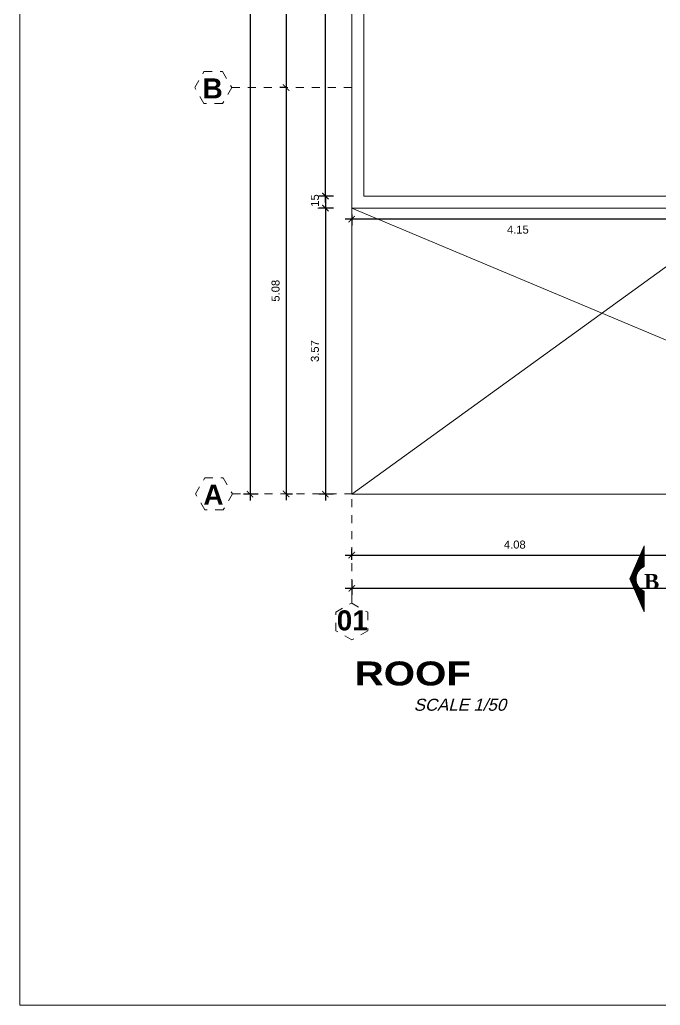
# Model space of a CAD drawing. Header units: millimetres. Extents: x -59 to 123, y 54 to 155.
# Drawn here: x -14.37 to -6.37, y 125.14 to 137.46 of the extents above; entities that cross this region are included whole.
import ezdxf
from ezdxf.enums import TextEntityAlignment as Align

# ---------------------------------------------------------------- set-up
doc = ezdxf.new("R2010")
doc.units = ezdxf.units.MM
for name, pattern in [('ACAD_ISO02W100', [15, 12, -3]), ('CONTINUA', [0]), ('DASHDOT', [25.4, 12.7, -6.35, 0, -6.35])]:
    doc.linetypes.add(name, pattern=pattern)
doc.layers.get('0').update_dxf_attribs({"lineweight": 9})
doc.layers.get('Defpoints').update_dxf_attribs({"lineweight": 0})
doc.layers.add('A-COT', color=8, linetype='Continuous')
doc.layers.add('TEXTO2', color=3, linetype='Continuous')
for name, color, linetype, lineweight in [('DET-CORTE', 86, 'Continuous', 50), ('EJES', 6, 'ACAD_ISO02W100', 5), ('mobiliario', 7, 'Continuous', 0), ('murobajo', 7, 'Continuous', 30), ('TEXTOS', 3, 'Continuous', 0)]:
    doc.layers.add(name, color=color, linetype=linetype, lineweight=lineweight)
doc.styles.add('ARIAL', font='arial.ttf')
doc.styles.add('ARIALNEG', font='arialbd.ttf')
doc.styles.add('ARIALREG', font='timesbd.ttf')
doc.styles.add('STILUS', font='arial.ttf')
doc.styles.add('style1', font='arial.ttf', dxfattribs={"height": 0.1})
doc.dimstyles.new('luis1', dxfattribs={"dimtxt": 0.1, "dimasz": 0.08, "dimexe": 0.08, "dimexo": 0.08, "dimgap": 0.08, "dimtad": 2, "dimzin": 4, "dimdsep": 46, "dimtxsty": 'style1', "dimblk": 'ARCHTICK', "dimcen": 2, "dimdle": 0.08, "dimclrd": 256, "dimclre": 256, "dimclrt": 256, "dimadec": 0, "dimazin": 1, "dimtfac": 1, "dimtix": 1, "dimtmove": 0, "dimatfit": 3, "dimfxl": 1, "dimtolj": 1, "dimarcsym": 0})

# ---------------------------------------------------------------- blocks, each defined once
blk = doc.blocks.new('_ArchTick')
at = {"color": 0, "linetype": 'ByBlock', "const_width": 0.15}
blk.add_lwpolyline([(-0.5, -0.5), (0.5, 0.5)], dxfattribs=at)
blk = doc.blocks.new('*D519')
at = {"layer": 'A-COT', "linetype": 'Continuous', "lineweight": -2, "transparency": 16777216}
for p, q in [((-10.552, 135.177), (-10.552, 145.637)), ((-10.452, 145.557), (-10.632, 145.557)), ((-10.452, 135.257), (-10.632, 135.257))]:
    blk.add_line(p, q, dxfattribs=at)
at = {"layer": 'Defpoints', "color": 0, "linetype": 'CONTINUA', "transparency": 16777216}
for p in [(-10.552, 145.557), (-10.073, 145.557), (-10.073, 135.257)]:
    blk.add_point(p, dxfattribs=at)
at = {"layer": 'A-COT', "linetype": 'CONTINUA', "lineweight": -2, "transparency": 16777216, "xscale": 0.08, "yscale": 0.08, "zscale": 0.08}
for p, rotation in [((-10.552, 145.557), 90), ((-10.552, 135.257), 270)]:
    blk.add_blockref('_ArchTick', p, dxfattribs=dict(at, rotation=rotation))
at = {"layer": 'A-COT', "linetype": 'CONTINUA', "lineweight": 5, "transparency": 16777216, "insert": (-10.683, 140.407), "char_height": 0.1, "attachment_point": 5, "rotation": 90, "style": 'style1'}
blk.add_mtext('\\A1;10.30', dxfattribs=at)
blk = doc.blocks.new('*D520')
at = {"layer": 'A-COT', "linetype": 'Continuous', "lineweight": -2, "transparency": 16777216}
for p, q in [((-10.452, 135.257), (-10.632, 135.257)), ((-10.552, 135.257), (-10.552, 135.337)), ((-10.552, 135.257), (-10.552, 135.107)), ((-10.452, 135.107), (-10.632, 135.107)), ((-10.552, 135.107), (-10.552, 135.027))]:
    blk.add_line(p, q, dxfattribs=at)
at = {"layer": 'Defpoints', "color": 0, "linetype": 'CONTINUA', "transparency": 16777216}
for p in [(-10.073, 135.257), (-10.552, 135.107), (-10.223, 135.107)]:
    blk.add_point(p, dxfattribs=at)
at = {"layer": 'A-COT', "linetype": 'CONTINUA', "lineweight": -2, "transparency": 16777216, "xscale": 0.08, "yscale": 0.08, "zscale": 0.08}
for p, rotation in [((-10.552, 135.257), 270), ((-10.552, 135.107), 90)]:
    blk.add_blockref('_ArchTick', p, dxfattribs=dict(at, rotation=rotation))
at = {"layer": 'A-COT', "linetype": 'CONTINUA', "lineweight": 5, "transparency": 16777216, "insert": (-10.683, 135.182), "char_height": 0.1, "attachment_point": 5, "rotation": 90, "style": 'style1'}
blk.add_mtext('\\A1;.15', dxfattribs=at)
blk = doc.blocks.new('*D521')
at = {"layer": 'A-COT', "linetype": 'Continuous', "lineweight": -2, "transparency": 16777216}
for p, q in [((-10.552, 135.187), (-10.552, 131.452)), ((-10.452, 135.107), (-10.632, 135.107)), ((-10.452, 131.532), (-10.632, 131.532))]:
    blk.add_line(p, q, dxfattribs=at)
at = {"layer": 'Defpoints', "color": 0, "linetype": 'CONTINUA', "transparency": 16777216}
for p in [(-10.223, 135.107), (-10.552, 131.532), (-10.223, 131.532)]:
    blk.add_point(p, dxfattribs=at)
at = {"layer": 'A-COT', "linetype": 'CONTINUA', "lineweight": -2, "transparency": 16777216, "xscale": 0.08, "yscale": 0.08, "zscale": 0.08}
for p, rotation in [((-10.552, 135.107), 90), ((-10.552, 131.532), 270)]:
    blk.add_blockref('_ArchTick', p, dxfattribs=dict(at, rotation=rotation))
at = {"layer": 'A-COT', "linetype": 'CONTINUA', "lineweight": 5, "transparency": 16777216, "insert": (-10.683, 133.32), "char_height": 0.1, "attachment_point": 5, "rotation": 90, "style": 'style1'}
blk.add_mtext('\\A1;3.57', dxfattribs=at)
blk = doc.blocks.new('*D555')
at = {"layer": 'A-COT', "linetype": 'Continuous', "lineweight": -2, "transparency": 16777216}
for p, q in [((-10.223, 135.027), (-10.223, 134.888)), ((-6.073, 135.027), (-6.073, 134.888)), ((-5.993, 134.968), (-10.303, 134.968))]:
    blk.add_line(p, q, dxfattribs=at)
at = {"layer": 'Defpoints', "color": 0, "linetype": 'CONTINUA', "transparency": 16777216}
for p in [(-10.223, 135.107), (-6.073, 135.107), (-10.223, 134.968)]:
    blk.add_point(p, dxfattribs=at)
at = {"layer": 'A-COT', "linetype": 'CONTINUA', "lineweight": -2, "transparency": 16777216, "xscale": 0.08, "yscale": 0.08, "zscale": 0.08, "rotation": 180}
blk.add_blockref('_ArchTick', (-10.223, 134.968), dxfattribs=at)
at = {"layer": 'A-COT', "linetype": 'CONTINUA', "lineweight": -2, "transparency": 16777216, "xscale": 0.08, "yscale": 0.08, "zscale": 0.08}
blk.add_blockref('_ArchTick', (-6.073, 134.968), dxfattribs=at)
at = {"layer": 'A-COT', "linetype": 'CONTINUA', "lineweight": 5, "transparency": 16777216, "insert": (-8.148, 134.837), "char_height": 0.1, "attachment_point": 5, "style": 'style1'}
blk.add_mtext('\\A1;4.15', dxfattribs=at)
blk = doc.blocks.new('*D1274')
at = {"layer": 'A-COT', "linetype": 'Continuous', "lineweight": -2, "transparency": 16777216}
for p, q in [((-11.393, 150.532), (-11.573, 150.532)), ((-11.493, 150.612), (-11.493, 131.452)), ((-11.393, 131.532), (-11.573, 131.532))]:
    blk.add_line(p, q, dxfattribs=at)
at = {"layer": 'Defpoints', "color": 0, "linetype": 'CONTINUA', "transparency": 16777216}
for p in [(-10.223, 150.532), (-11.493, 131.532), (-10.223, 131.532)]:
    blk.add_point(p, dxfattribs=at)
at = {"layer": 'A-COT', "linetype": 'CONTINUA', "lineweight": -2, "transparency": 16777216, "xscale": 0.08, "yscale": 0.08, "zscale": 0.08}
for p, rotation in [((-11.493, 150.532), 90), ((-11.493, 131.532), 270)]:
    blk.add_blockref('_ArchTick', p, dxfattribs=dict(at, rotation=rotation))
at = {"layer": 'A-COT', "linetype": 'CONTINUA', "lineweight": 5, "transparency": 16777216, "insert": (-11.624, 141.032), "char_height": 0.1, "attachment_point": 5, "rotation": 90, "style": 'style1'}
blk.add_mtext('\\A1;19.00', dxfattribs=at)
blk = doc.blocks.new('*D1265')
at = {"layer": 'A-COT', "linetype": 'Continuous', "lineweight": -2, "transparency": 16777216}
for p, q in [((-11.043, 140.067), (-11.043, 136.533)), ((-11.043, 139.987), (-11.123, 139.987)), ((-11.043, 136.613), (-11.123, 136.613))]:
    blk.add_line(p, q, dxfattribs=at)
at = {"layer": 'Defpoints', "color": 0, "linetype": 'CONTINUA', "transparency": 16777216}
for p in [(-10.972, 139.987), (-11.043, 136.613), (-10.972, 136.613)]:
    blk.add_point(p, dxfattribs=at)
at = {"layer": 'A-COT', "linetype": 'CONTINUA', "lineweight": -2, "transparency": 16777216, "xscale": 0.08, "yscale": 0.08, "zscale": 0.08}
for p, rotation in [((-11.043, 139.987), 90), ((-11.043, 136.613), 270)]:
    blk.add_blockref('_ArchTick', p, dxfattribs=dict(at, rotation=rotation))
at = {"layer": 'A-COT', "linetype": 'CONTINUA', "lineweight": 5, "transparency": 16777216, "insert": (-11.174, 138.3), "char_height": 0.1, "attachment_point": 5, "rotation": 90, "style": 'style1'}
blk.add_mtext('\\A1;3.37', dxfattribs=at)
blk = doc.blocks.new('*D1266')
at = {"layer": 'A-COT', "linetype": 'Continuous', "lineweight": -2, "transparency": 16777216}
for p, q in [((-11.043, 136.613), (-11.123, 136.613)), ((-11.043, 136.693), (-11.043, 131.455)), ((-11.043, 131.535), (-10.963, 131.535))]:
    blk.add_line(p, q, dxfattribs=at)
at = {"layer": 'Defpoints', "color": 0, "linetype": 'CONTINUA', "transparency": 16777216}
for p in [(-10.972, 136.613), (-11.043, 131.535), (-11.043, 131.535)]:
    blk.add_point(p, dxfattribs=at)
at = {"layer": 'A-COT', "linetype": 'CONTINUA', "lineweight": -2, "transparency": 16777216, "xscale": 0.08, "yscale": 0.08, "zscale": 0.08}
for p, rotation in [((-11.043, 136.613), 90), ((-11.043, 131.535), 270)]:
    blk.add_blockref('_ArchTick', p, dxfattribs=dict(at, rotation=rotation))
at = {"layer": 'A-COT', "linetype": 'CONTINUA', "lineweight": 5, "transparency": 16777216, "insert": (-11.174, 134.074), "char_height": 0.1, "attachment_point": 5, "rotation": 90, "style": 'style1'}
blk.add_mtext('\\A1;5.08', dxfattribs=at)
blk = doc.blocks.new('*D1255')
at = {"layer": 'A-COT', "linetype": 'Continuous', "lineweight": -2, "transparency": 16777216}
for p, q in [((-10.223, 130.455), (-10.223, 130.275)), ((-1.723, 130.455), (-1.723, 130.275)), ((-10.303, 130.355), (-1.643, 130.355))]:
    blk.add_line(p, q, dxfattribs=at)
at = {"layer": 'Defpoints', "color": 0, "linetype": 'CONTINUA', "transparency": 16777216}
for p in [(-10.223, 131.532), (-1.723, 131.532), (-1.723, 130.355)]:
    blk.add_point(p, dxfattribs=at)
at = {"layer": 'A-COT', "linetype": 'CONTINUA', "lineweight": -2, "transparency": 16777216, "xscale": 0.08, "yscale": 0.08, "zscale": 0.08, "rotation": 180}
blk.add_blockref('_ArchTick', (-10.223, 130.355), dxfattribs=at)
at = {"layer": 'A-COT', "linetype": 'CONTINUA', "lineweight": -2, "transparency": 16777216, "xscale": 0.08, "yscale": 0.08, "zscale": 0.08}
blk.add_blockref('_ArchTick', (-1.723, 130.355), dxfattribs=at)
at = {"layer": 'A-COT', "linetype": 'CONTINUA', "lineweight": 5, "transparency": 16777216, "insert": (-5.973, 130.224), "char_height": 0.1, "attachment_point": 5, "style": 'style1'}
blk.add_mtext('\\A1;8.50', dxfattribs=at)
blk = doc.blocks.new('*D1259')
at = {"layer": 'A-COT', "linetype": 'Continuous', "lineweight": -2, "transparency": 16777216}
for p, q in [((-10.223, 130.711), (-10.223, 130.85)), ((-6.148, 130.711), (-6.148, 130.85)), ((-10.303, 130.77), (-6.068, 130.77))]:
    blk.add_line(p, q, dxfattribs=at)
at = {"layer": 'Defpoints', "color": 0, "linetype": 'CONTINUA', "transparency": 16777216}
for p in [(-6.148, 130.77), (-10.223, 130.631), (-6.148, 130.631)]:
    blk.add_point(p, dxfattribs=at)
at = {"layer": 'A-COT', "linetype": 'CONTINUA', "lineweight": -2, "transparency": 16777216, "xscale": 0.08, "yscale": 0.08, "zscale": 0.08, "rotation": 180}
blk.add_blockref('_ArchTick', (-10.223, 130.77), dxfattribs=at)
at = {"layer": 'A-COT', "linetype": 'CONTINUA', "lineweight": -2, "transparency": 16777216, "xscale": 0.08, "yscale": 0.08, "zscale": 0.08}
blk.add_blockref('_ArchTick', (-6.148, 130.77), dxfattribs=at)
at = {"layer": 'A-COT', "linetype": 'CONTINUA', "lineweight": 5, "transparency": 16777216, "insert": (-8.186, 130.901), "char_height": 0.1, "attachment_point": 5, "style": 'style1'}
blk.add_mtext('\\A1;4.08', dxfattribs=at)

msp = doc.modelspace()

# ---------------------------------------------------------------- hatches: boundary and pattern name
at = {"layer": 'DET-CORTE', "linetype": 'DASHDOT', "lineweight": 5, "ltscale": 0.1}
h = msp.add_hatch(dxfattribs=at)
h.set_pattern_fill('ANSI31', color=256, scale=0.1, angle=-45, style=0)
h.set_pattern_definition([(180, (38.500126, 12.798623), (0, -0.0125), [])])
h.paths.add_polyline_path([(-6.5693, 130.0614), (-6.7472, 130.4726), (-6.5693, 130.8839), (-6.5693, 130.6263, 0.6639697), (-6.5693, 130.319)])

# ---------------------------------------------------------------- linework, layer by layer
at = {"layer": 'DET-CORTE', "lineweight": 5, "ltscale": 0.5}
msp.add_lwpolyline([(-14.3704, 125.144), (29.2437, 125.144), (29.2437, 154.2907), (-14.3704, 154.2907)], close=True, dxfattribs=at)
at = {"layer": 'DET-CORTE', "linetype": 'DASHDOT', "lineweight": 5, "ltscale": 0.1}
msp.add_lwpolyline([(-6.7472, 130.4726), (-6.5693, 130.0614), (-6.5693, 130.319, -0.6639697), (-6.5693, 130.6263), (-6.5693, 130.8839)], format="xyb", close=True, dxfattribs=at)
at = {"layer": 'EJES', "lineweight": 5, "ltscale": 0.003}
for p, q in [((-11.7228, 136.6134), (-10.2218, 136.6134)), ((-11.7128, 131.5347), (-10.2118, 131.5347)), ((-10.2233, 130.1705), (-10.2233, 131.5323))]:
    msp.add_line(p, q, dxfattribs=at)
for points in [[(-12.0685, 136.4138), (-12.1838, 136.6134), (-12.0685, 136.813), (-11.838, 136.813), (-11.7228, 136.6134), (-11.838, 136.4138)], [(-12.0585, 131.3351), (-12.1738, 131.5347), (-12.0585, 131.7344), (-11.828, 131.7344), (-11.7128, 131.5347), (-11.828, 131.3351)], [(-10.0236, 129.8247), (-10.2233, 129.7094), (-10.4229, 129.8247), (-10.4229, 130.0552), (-10.2233, 130.1705), (-10.0236, 130.0552)]]:
    msp.add_lwpolyline(points, close=True, dxfattribs=at)
at = {"layer": 'mobiliario', "lineweight": 5, "ltscale": 0.3}
for p, q in [((-4.4231, 135.7323), (-10.2233, 131.5323)), ((-10.2233, 131.9323), (-10.2233, 135.1073)), ((-10.2233, 135.1073), (-1.7233, 131.5323)), ((-10.2233, 131.9323), (-10.2233, 131.5323)), ((-10.2233, 131.5323), (-1.7233, 131.5323))]:
    msp.add_line(p, q, dxfattribs=at)
at = {"layer": 'murobajo', "lineweight": 5}
for p, q in [((-10.2233, 150.5323), (-10.2233, 135.1073)), ((-10.0733, 145.5573), (-10.0733, 135.2573)), ((-10.0733, 135.2573), (-6.2233, 135.2573)), ((-10.2233, 135.1073), (-6.0733, 135.1073))]:
    msp.add_line(p, q, dxfattribs=at)

# ---------------------------------------------------------------- texts
at = {"layer": 'DET-CORTE', "linetype": 'DASHDOT', "lineweight": 5, "ltscale": 0.1, "style": 'ARIALREG', "flags": 4}
msp.add_attdef('B', text='B', height=0.19, dxfattribs=at).set_placement((-6.4776, 130.3453), align=Align.CENTER)
at = {"layer": 'EJES', "lineweight": 5, "char_height": 0.25, "width": 0.015384, "style": 'STILUS'}
for s, insert, attachment_point in [('{\\fArial|b1|i0|c0|p34;B}', (-11.9603, 136.7275), 2), ('{\\fArial|b1|i0|c0|p34;A}', (-11.9503, 131.6488), 2), ('{\\fArial|b1|i0|c0|p34;01}', (-10.2162, 129.8259), 8)]:
    msp.add_mtext(s, dxfattribs=dict(at, insert=insert, attachment_point=attachment_point))
at = {"layer": 'TEXTO2', "color": 8, "lineweight": 5, "style": 'ARIALNEG', "width": 1.2}
msp.add_text('ROOF', height=0.3, dxfattribs=at).set_placement((-10.1864, 129.1406))
at = {"layer": 'TEXTOS', "lineweight": 5, "style": 'ARIAL', "oblique": 15}
msp.add_text('SCALE 1/50', height=0.15, dxfattribs=at).set_placement((-9.4486, 128.825))

# ---------------------------------------------------------------- dimensions: what is measured, and where the dimension line sits
at = {"layer": 'A-COT', "linetype": 'CONTINUA', "lineweight": 5}
for base, p1, p2, override, picture, middle in [((-11.4926, 131.5323), (-10.2233, 150.5323), (-10.2233, 131.5323), {"dimfxl": 0.1, "dimfxlon": 1, "dimarcsym": 2}, '*D1274', (-11.6236, 141.0323)), ((-10.5521, 145.5573), (-10.0733, 135.2573), (-10.0733, 145.5573), {"dimtmove": 1, "dimfxl": 0.1, "dimfxlon": 1, "dimarcsym": 2}, '*D519', (-10.6831, 140.4073)), ((-11.043, 136.6134), (-10.9723, 139.9867), (-10.9723, 136.6134), {"dimtmove": 1, "dimfxl": 0.1, "dimfxlon": 1, "dimarcsym": 2}, '*D1265', (-11.1741, 138.3001)), ((-11.043, 131.5347), (-10.9723, 136.6134), (-11.043, 131.5347), {"dimtmove": 1, "dimfxl": 0.1, "dimfxlon": 1, "dimarcsym": 2}, '*D1266', (-11.174, 134.0741)), ((-10.5521, 135.1073), (-10.0733, 135.2573), (-10.2233, 135.1073), {"dimtmove": 1, "dimfxl": 0.1, "dimfxlon": 1, "dimarcsym": 2}, '*D520', (-10.6831, 135.1823)), ((-10.55205504, 131.53228084), (-10.2232644, 135.10728082), (-10.2232644, 131.53228084), {"dimtmove": 1, "dimfxl": 0.1, "dimfxlon": 1, "dimarcsym": 2}, '*D521', (-10.68314645, 133.31978083))]:
    dim = msp.add_linear_dim(base=base, p1=p1, p2=p2, angle=90, dimstyle='luis1', override=override, dxfattribs=at)
    dim.commit()
    dim.dimension.update_dxf_attribs({"geometry": picture, "text_midpoint": middle})
for base, p1, p2, override, picture, middle in [((-10.2233, 134.9678), (-6.0733, 135.1073), (-10.2233, 135.1073), {"dimtmove": 1, "dimfxl": 0.1, "dimfxlon": 1, "dimarcsym": 2}, '*D555', (-8.1483, 134.8368)), ((-1.7233, 130.355), (-10.2233, 131.5323), (-1.7233, 131.5323), {"dimfxl": 0.1, "dimfxlon": 1, "dimarcsym": 2}, '*D1255', (-5.9733, 130.224)), ((-6.14826439, 130.77021357), (-10.2232644, 130.63087074), (-6.14826439, 130.63087074), {"dimfxl": 0.18, "dimfxlon": 1, "dimarcsym": 2}, '*D1259', (-8.1857644, 130.90127087))]:
    dim = msp.add_linear_dim(base=base, p1=p1, p2=p2, dimstyle='luis1', override=override, dxfattribs=at)
    dim.commit()
    dim.dimension.update_dxf_attribs({"geometry": picture, "text_midpoint": middle})

doc.saveas('drawing.dxf')
